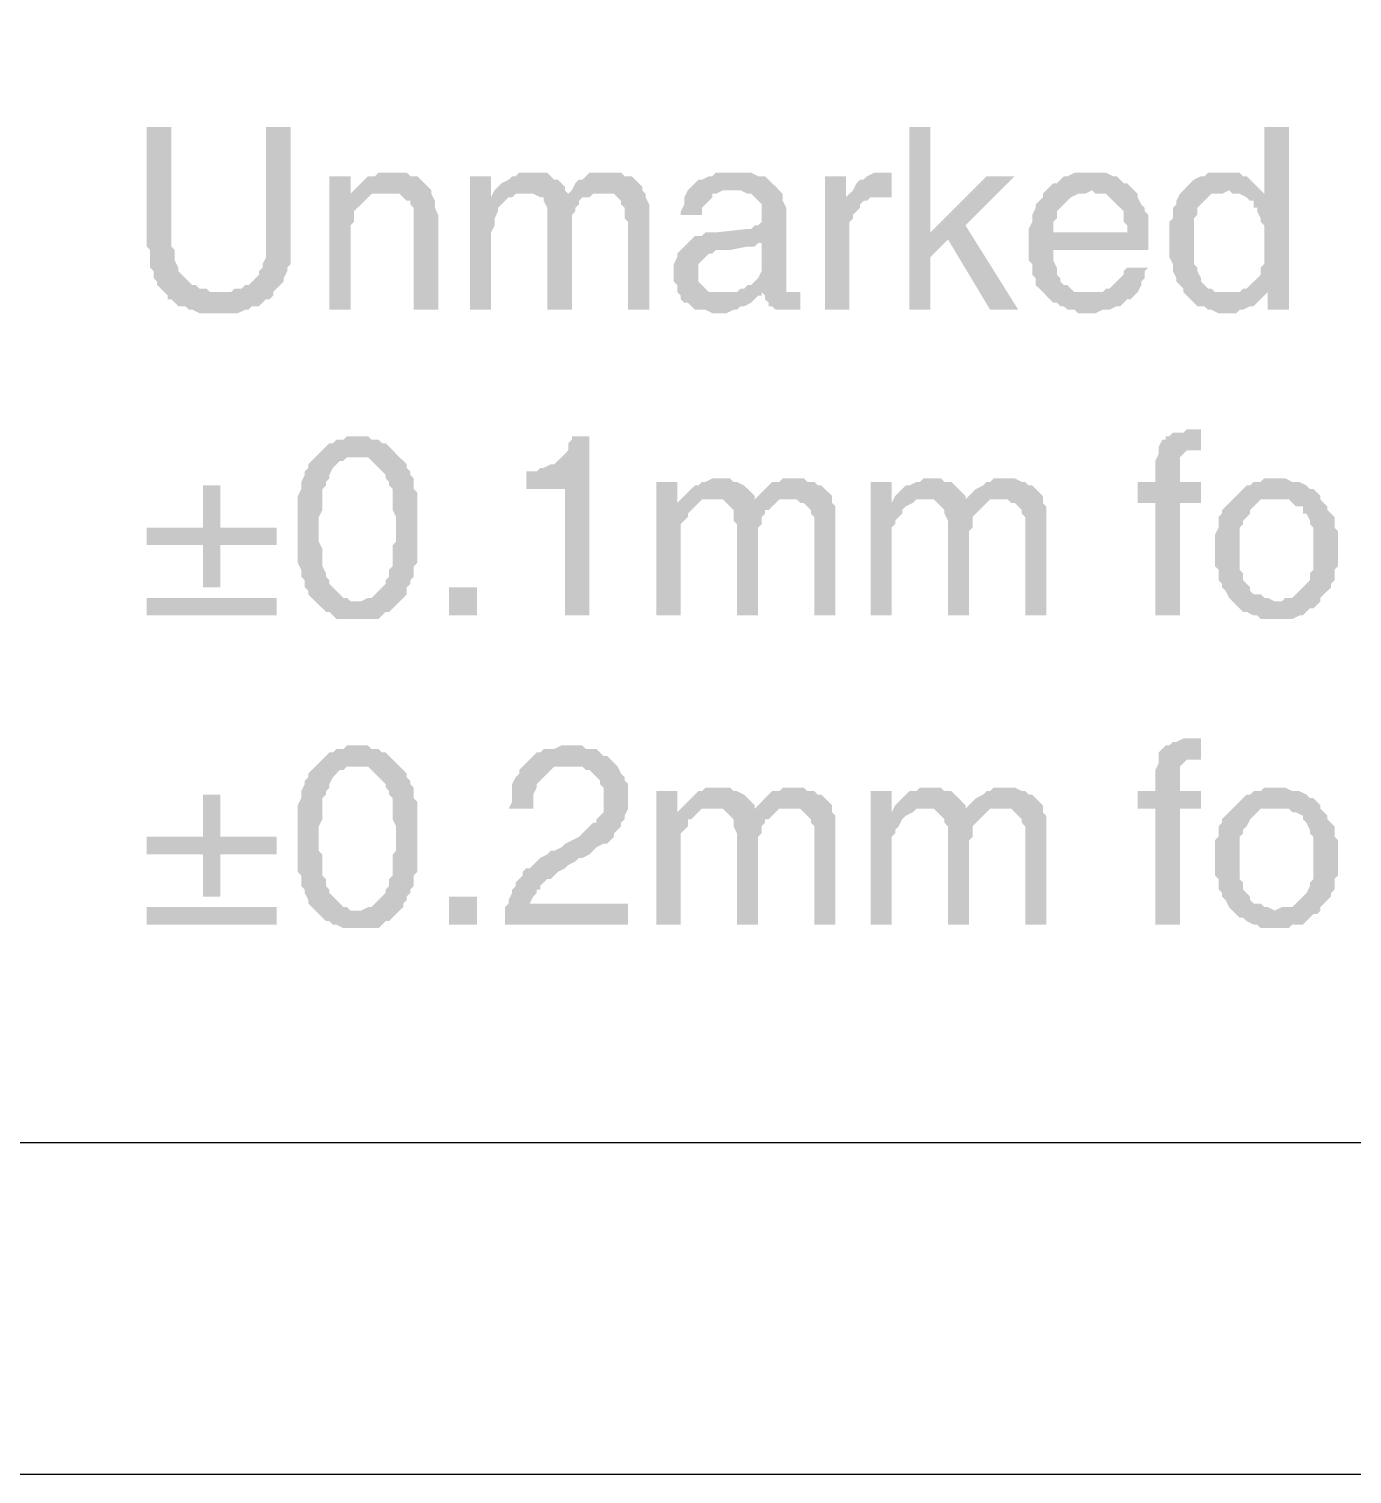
# Model space of a CAD drawing. Header units: inches. Extents: x 3613 to 8393, y -2205 to -794.
# Drawn here: x 4394.09 to 4411.09, y -1525.35 to -1506.79 of the extents above; entities that cross this region are included whole.
import ezdxf

# ---------------------------------------------------------------- set-up
doc = ezdxf.new("R2010")
doc.units = ezdxf.units.IN
doc.header["$MEASUREMENT"] = 0

msp = doc.modelspace()

# ---------------------------------------------------------------- hatches: boundary and pattern name
at = {"transparency": 33554559}
for points in [[(4395.921, -1508.052), (4395.605, -1508.052), (4395.605, -1509.587), (4395.65, -1509.632), (4395.65, -1509.858), (4395.695, -1509.903), (4395.695, -1509.993), (4395.74, -1510.038), (4395.74, -1510.083), (4395.786, -1510.128), (4395.831, -1510.173), (4396.553, -1510.173), (4396.417, -1510.173), (4396.372, -1510.128), (4396.282, -1510.128), (4396.237, -1510.083), (4396.192, -1510.083), (4396.147, -1510.038), (4396.101, -1509.993), (4396.101, -1509.993), (4396.056, -1509.948), (4396.011, -1509.903), (4396.011, -1509.858), (4395.966, -1509.767), (4395.966, -1509.632), (4395.921, -1509.587), (4395.921, -1509.496)], [(4397.455, -1508.052), (4397.139, -1508.052), (4397.139, -1509.722), (4397.094, -1509.812), (4397.094, -1509.858), (4397.049, -1509.903), (4397.049, -1509.948), (4397.004, -1509.993), (4396.959, -1510.038), (4396.914, -1510.083), (4396.869, -1510.083), (4396.824, -1510.128), (4396.733, -1510.128), (4396.688, -1510.173), (4395.831, -1510.173), (4395.876, -1510.219), (4395.876, -1510.264), (4395.921, -1510.264), (4395.966, -1510.309), (4396.011, -1510.354), (4396.101, -1510.354), (4396.147, -1510.399), (4396.192, -1510.399), (4396.282, -1510.444), (4396.778, -1510.444), (4396.869, -1510.399), (4396.914, -1510.399), (4396.959, -1510.354), (4397.049, -1510.354), (4397.094, -1510.309), (4397.139, -1510.264), (4397.185, -1510.264), (4397.23, -1510.219), (4397.23, -1510.173), (4397.275, -1510.128), (4397.32, -1510.083), (4397.365, -1510.038), (4397.365, -1509.993), (4397.41, -1509.903), (4397.41, -1509.858), (4397.455, -1509.812), (4397.455, -1509.542)], [(4405.669, -1508.052), (4405.399, -1508.052), (4405.399, -1510.399), (4405.669, -1510.399), (4405.669, -1509.722), (4405.895, -1509.496), (4405.669, -1509.406)], [(4410.273, -1508.052), (4409.957, -1508.052), (4409.957, -1508.91), (4409.731, -1508.955), (4409.776, -1509), (4409.822, -1509), (4409.822, -1509.09), (4409.867, -1509.09), (4409.867, -1509.135), (4409.912, -1509.226), (4409.912, -1509.271), (4409.957, -1509.316), (4409.957, -1509.812), (4409.912, -1509.858), (4409.912, -1509.948), (4409.867, -1509.993), (4409.822, -1510.038), (4409.822, -1510.038), (4409.776, -1510.083), (4409.731, -1510.128), (4409.686, -1510.128), (4410.002, -1510.173), (4410.002, -1510.399), (4410.273, -1510.399)], [(4398.223, -1508.684), (4397.952, -1508.684), (4397.952, -1510.399), (4398.223, -1510.399), (4398.223, -1509.451), (4398.223, -1509.316), (4398.268, -1509.271), (4398.268, -1509.135), (4398.313, -1509.09), (4398.358, -1509.045), (4398.358, -1509.045), (4398.403, -1509), (4398.448, -1508.955), (4398.223, -1508.91)], [(4398.719, -1508.639), (4398.584, -1508.639), (4398.539, -1508.684), (4398.448, -1508.684), (4398.403, -1508.729), (4398.358, -1508.774), (4398.313, -1508.819), (4398.268, -1508.865), (4398.223, -1508.91), (4398.448, -1508.955), (4398.493, -1508.91), (4398.674, -1508.91), (4399.261, -1508.865), (4399.216, -1508.819), (4399.17, -1508.774), (4399.17, -1508.774), (4399.125, -1508.729), (4399.08, -1508.684), (4398.99, -1508.684), (4398.945, -1508.639), (4398.809, -1508.639)], [(4400.028, -1508.684), (4399.757, -1508.684), (4399.757, -1510.399), (4400.028, -1510.399), (4400.028, -1509.406), (4400.073, -1509.316), (4400.073, -1509.226), (4400.118, -1509.135), (4400.118, -1509.09), (4400.163, -1509.045), (4400.208, -1509), (4400.254, -1508.955), (4400.299, -1508.955), (4400.028, -1508.955)], [(4400.524, -1508.639), (4400.389, -1508.639), (4400.344, -1508.684), (4400.299, -1508.684), (4400.254, -1508.729), (4400.163, -1508.774), (4400.118, -1508.819), (4400.073, -1508.865), (4400.028, -1508.955), (4400.299, -1508.955), (4400.344, -1508.91), (4400.479, -1508.91), (4400.976, -1508.865), (4400.976, -1508.819), (4400.931, -1508.774), (4400.885, -1508.729), (4400.84, -1508.729), (4400.795, -1508.684), (4400.75, -1508.639), (4400.615, -1508.639)], [(4401.472, -1508.639), (4401.292, -1508.639), (4401.246, -1508.684), (4401.201, -1508.729), (4401.156, -1508.729), (4401.111, -1508.774), (4401.066, -1508.865), (4401.021, -1508.91), (4400.57, -1508.91), (4400.66, -1508.955), (4400.705, -1508.955), (4400.705, -1509), (4400.75, -1509.09), (4400.75, -1510.399), (4401.066, -1510.399), (4401.066, -1509.406), (4401.066, -1509.181), (4401.111, -1509.135), (4401.111, -1509.09), (4401.156, -1509.045), (4401.156, -1509), (4401.201, -1508.955), (4401.292, -1508.955), (4401.337, -1508.91), (4401.472, -1508.91), (4401.969, -1508.865), (4401.969, -1508.819), (4401.923, -1508.774), (4401.923, -1508.774), (4401.878, -1508.729), (4401.833, -1508.684), (4401.743, -1508.684), (4401.698, -1508.639), (4401.562, -1508.639)], [(4403.187, -1508.639), (4402.916, -1508.639), (4402.871, -1508.684), (4402.826, -1508.684), (4402.736, -1508.729), (4402.691, -1508.729), (4402.646, -1508.774), (4402.646, -1508.774), (4402.6, -1508.819), (4402.555, -1508.865), (4402.51, -1508.955), (4402.51, -1509.045), (4402.465, -1509.135), (4402.465, -1509.181), (4402.736, -1509.181), (4402.736, -1509.09), (4402.781, -1509.045), (4402.826, -1509), (4402.871, -1508.955), (4402.871, -1508.91), (4402.916, -1508.91), (4403.007, -1508.865), (4403.729, -1508.865), (4403.684, -1508.819), (4403.638, -1508.774), (4403.593, -1508.729), (4403.548, -1508.684), (4403.458, -1508.684), (4403.368, -1508.639), (4403.232, -1508.639)], [(4404.586, -1508.684), (4404.315, -1508.684), (4404.315, -1510.399), (4404.631, -1510.399), (4404.631, -1509.271), (4404.677, -1509.226), (4404.677, -1509.181), (4404.722, -1509.135), (4404.767, -1509.09), (4404.767, -1509.045), (4404.812, -1509), (4404.857, -1509), (4404.586, -1508.955)], [(4405.083, -1508.639), (4404.947, -1508.639), (4404.857, -1508.684), (4404.812, -1508.729), (4404.767, -1508.729), (4404.722, -1508.774), (4404.677, -1508.865), (4404.677, -1508.865), (4404.631, -1508.91), (4405.128, -1508.955), (4405.173, -1508.955), (4405.173, -1508.639), (4405.128, -1508.639)], [(4406.753, -1508.684), (4406.392, -1508.684), (4405.669, -1509.406), (4405.895, -1509.496), (4406.437, -1510.399), (4406.798, -1510.399), (4406.121, -1509.316)], [(4407.746, -1508.639), (4407.52, -1508.639), (4407.43, -1508.684), (4407.384, -1508.684), (4407.339, -1508.729), (4407.294, -1508.774), (4407.249, -1508.774), (4407.204, -1508.819), (4407.159, -1508.865), (4407.746, -1508.865), (4407.791, -1508.91), (4407.926, -1508.91), (4407.971, -1508.955), (4408.016, -1509), (4408.061, -1509.045), (4408.061, -1509.045), (4408.107, -1509.09), (4408.152, -1509.135), (4408.152, -1509.271), (4408.197, -1509.316), (4408.197, -1509.406), (4406.933, -1509.406), (4406.933, -1509.767), (4406.978, -1509.812), (4406.978, -1509.948), (4407.023, -1509.993), (4407.023, -1510.083), (4407.069, -1510.128), (4407.114, -1510.173), (4407.159, -1510.219), (4407.159, -1510.219), (4407.204, -1510.264), (4407.249, -1510.309), (4407.294, -1510.309), (4407.339, -1510.354), (4407.384, -1510.354), (4407.43, -1510.399), (4407.52, -1510.399), (4407.565, -1510.444), (4407.791, -1510.444), (4407.881, -1510.399), (4407.971, -1510.399), (4408.061, -1510.354), (4408.107, -1510.354), (4408.152, -1510.309), (4408.197, -1510.264), (4408.242, -1510.264), (4408.287, -1510.219), (4407.746, -1510.173), (4407.52, -1510.173), (4407.475, -1510.128), (4407.43, -1510.083), (4407.384, -1510.083), (4407.339, -1510.038), (4407.339, -1509.993), (4407.294, -1509.948), (4407.294, -1509.858), (4407.249, -1509.767), (4407.249, -1509.632), (4408.468, -1509.632), (4408.468, -1509.181), (4408.423, -1509.135), (4408.423, -1509.09), (4408.377, -1509.045), (4408.332, -1508.955), (4408.332, -1508.91), (4408.287, -1508.865), (4408.242, -1508.819), (4408.197, -1508.774), (4408.152, -1508.774), (4408.107, -1508.729), (4408.061, -1508.684), (4408.016, -1508.684), (4407.926, -1508.639), (4407.791, -1508.639)], [(4409.461, -1508.639), (4409.235, -1508.639), (4409.19, -1508.684), (4409.145, -1508.684), (4409.054, -1508.729), (4409.009, -1508.774), (4408.964, -1508.819), (4408.919, -1508.865), (4409.506, -1508.865), (4409.551, -1508.91), (4409.641, -1508.91), (4409.731, -1508.955), (4409.957, -1508.91), (4409.957, -1508.91), (4409.912, -1508.865), (4409.867, -1508.819), (4409.822, -1508.774), (4409.776, -1508.729), (4409.731, -1508.684), (4409.686, -1508.684), (4409.641, -1508.639), (4409.506, -1508.639)], [(4399.261, -1508.865), (4398.674, -1508.91), (4398.854, -1508.91), (4398.9, -1508.955), (4398.945, -1509), (4398.99, -1509), (4398.99, -1509.045), (4399.035, -1509.09), (4399.035, -1510.399), (4399.351, -1510.399), (4399.351, -1509.181), (4399.306, -1509.09), (4399.306, -1509), (4399.261, -1508.91)], [(4401.969, -1508.865), (4401.472, -1508.91), (4401.608, -1508.91), (4401.653, -1508.955), (4401.698, -1509), (4401.698, -1509.045), (4401.743, -1509.09), (4401.743, -1509.226), (4401.788, -1509.271), (4401.788, -1510.399), (4402.059, -1510.399), (4402.059, -1509.181), (4402.059, -1509.045), (4402.014, -1508.955), (4402.014, -1508.91)], [(4403.729, -1508.865), (4403.142, -1508.865), (4403.232, -1508.865), (4403.323, -1508.91), (4403.368, -1508.91), (4403.413, -1508.955), (4403.458, -1509), (4403.503, -1509.045), (4403.503, -1509.271), (4403.458, -1509.316), (4403.413, -1509.316), (4403.368, -1509.361), (4403.323, -1509.361), (4402.916, -1509.406), (4402.781, -1509.406), (4402.736, -1509.451), (4402.646, -1509.451), (4402.6, -1509.496), (4403.503, -1509.542), (4403.503, -1509.812), (4403.503, -1509.903), (4403.458, -1509.993), (4403.413, -1510.038), (4403.368, -1510.083), (4403.323, -1510.083), (4403.277, -1510.128), (4403.232, -1510.128), (4403.187, -1510.173), (4402.962, -1510.173), (4402.465, -1510.219), (4402.465, -1510.264), (4402.51, -1510.309), (4402.555, -1510.309), (4402.6, -1510.354), (4402.646, -1510.399), (4402.781, -1510.399), (4402.871, -1510.444), (4403.052, -1510.444), (4403.142, -1510.399), (4403.187, -1510.399), (4403.232, -1510.354), (4403.277, -1510.354), (4403.368, -1510.309), (4403.413, -1510.264), (4403.458, -1510.219), (4403.503, -1510.219), (4403.503, -1510.173), (4403.819, -1510.173), (4403.819, -1509.09), (4403.774, -1509), (4403.774, -1508.91)], [(4404.631, -1508.91), (4404.586, -1508.955), (4404.857, -1509), (4404.902, -1508.955), (4405.128, -1508.955)], [(4407.159, -1508.865), (4407.114, -1508.91), (4407.114, -1508.955), (4407.069, -1509), (4407.023, -1509.045), (4407.023, -1509.09), (4406.978, -1509.181), (4406.978, -1509.271), (4406.933, -1509.361), (4406.933, -1509.406), (4407.249, -1509.406), (4407.249, -1509.271), (4407.294, -1509.226), (4407.294, -1509.135), (4407.339, -1509.09), (4407.384, -1509.045), (4407.384, -1509.045), (4407.43, -1509), (4407.475, -1508.955), (4407.565, -1508.91), (4407.655, -1508.91), (4407.746, -1508.865)], [(4408.919, -1508.865), (4408.874, -1508.91), (4408.829, -1509), (4408.829, -1509.045), (4408.784, -1509.09), (4408.784, -1509.226), (4408.738, -1509.271), (4408.738, -1509.722), (4408.784, -1509.812), (4408.784, -1509.903), (4408.829, -1509.993), (4408.829, -1510.038), (4408.874, -1510.083), (4408.919, -1510.128), (4408.919, -1510.173), (4408.964, -1510.219), (4409.009, -1510.264), (4409.054, -1510.309), (4409.099, -1510.354), (4409.19, -1510.354), (4409.235, -1510.399), (4409.28, -1510.399), (4409.37, -1510.444), (4409.596, -1510.444), (4409.641, -1510.399), (4409.686, -1510.399), (4409.776, -1510.354), (4409.822, -1510.354), (4409.867, -1510.309), (4409.912, -1510.264), (4409.957, -1510.219), (4409.506, -1510.173), (4409.325, -1510.173), (4409.28, -1510.128), (4409.235, -1510.128), (4409.19, -1510.083), (4409.145, -1510.038), (4409.145, -1509.993), (4409.099, -1509.903), (4409.099, -1509.858), (4409.054, -1509.812), (4409.054, -1509.226), (4409.099, -1509.181), (4409.099, -1509.09), (4409.145, -1509.045), (4409.145, -1509.045), (4409.19, -1509), (4409.235, -1508.955), (4409.28, -1508.91), (4409.415, -1508.91), (4409.506, -1508.865)], [(4402.6, -1509.496), (4402.555, -1509.542), (4402.51, -1509.587), (4402.51, -1509.587), (4402.465, -1509.632), (4402.42, -1509.677), (4402.42, -1509.722), (4402.375, -1509.812), (4402.375, -1509.948), (4402.375, -1510.038), (4402.42, -1510.083), (4402.42, -1510.173), (4402.465, -1510.219), (4402.962, -1510.173), (4402.826, -1510.173), (4402.781, -1510.128), (4402.736, -1510.083), (4402.691, -1510.038), (4402.691, -1509.812), (4402.736, -1509.767), (4402.781, -1509.722), (4402.826, -1509.677), (4402.871, -1509.677), (4402.916, -1509.632), (4403.097, -1509.632), (4403.323, -1509.587), (4403.413, -1509.587), (4403.458, -1509.542), (4403.503, -1509.542)], [(4408.468, -1509.858), (4408.197, -1509.858), (4408.152, -1509.903), (4408.152, -1509.948), (4408.107, -1509.993), (4408.061, -1510.038), (4408.016, -1510.083), (4407.971, -1510.128), (4407.926, -1510.128), (4407.881, -1510.173), (4407.746, -1510.173), (4408.287, -1510.219), (4408.332, -1510.173), (4408.377, -1510.083), (4408.377, -1510.038), (4408.423, -1509.993), (4408.423, -1509.903)], [(4403.819, -1510.173), (4403.503, -1510.173), (4403.548, -1510.219), (4403.909, -1510.173), (4403.909, -1510.173)], [(4404, -1510.173), (4403.909, -1510.173), (4403.548, -1510.219), (4403.548, -1510.264), (4403.593, -1510.309), (4403.593, -1510.354), (4403.638, -1510.354), (4403.684, -1510.399), (4404, -1510.399)], [(4409.686, -1510.128), (4409.641, -1510.173), (4409.506, -1510.173), (4409.957, -1510.219), (4410.002, -1510.173)], [(4398.313, -1512.024), (4398.178, -1512.024), (4398.132, -1512.069), (4398.042, -1512.069), (4397.997, -1512.114), (4397.952, -1512.114), (4397.907, -1512.159), (4397.862, -1512.204), (4397.816, -1512.25), (4397.771, -1512.295), (4398.448, -1512.295), (4398.493, -1512.34), (4398.539, -1512.385), (4398.584, -1512.43), (4398.629, -1512.475), (4398.674, -1512.52), (4398.674, -1512.565), (4398.719, -1512.611), (4398.719, -1512.656), (4398.764, -1512.701), (4398.764, -1512.972), (4398.809, -1513.062), (4398.809, -1513.378), (4398.764, -1513.423), (4398.764, -1513.694), (4398.719, -1513.739), (4398.719, -1513.829), (4398.674, -1513.874), (4398.674, -1513.919), (4398.674, -1513.919), (4398.629, -1513.965), (4398.584, -1514.01), (4398.539, -1514.055), (4398.493, -1514.1), (4398.448, -1514.1), (4398.358, -1514.145), (4397.771, -1514.145), (4397.816, -1514.19), (4397.862, -1514.235), (4397.907, -1514.28), (4397.952, -1514.28), (4397.997, -1514.326), (4398.042, -1514.371), (4398.584, -1514.371), (4398.629, -1514.326), (4398.674, -1514.28), (4398.719, -1514.28), (4398.764, -1514.235), (4398.809, -1514.19), (4398.854, -1514.145), (4398.9, -1514.1), (4398.9, -1514.1), (4398.945, -1514.055), (4398.945, -1513.965), (4398.99, -1513.919), (4398.99, -1513.874), (4399.035, -1513.829), (4399.035, -1513.694), (4399.08, -1513.649), (4399.08, -1513.197), (4399.08, -1512.746), (4399.035, -1512.701), (4399.035, -1512.565), (4398.99, -1512.52), (4398.99, -1512.475), (4398.945, -1512.43), (4398.945, -1512.385), (4398.9, -1512.34), (4398.9, -1512.34), (4398.854, -1512.295), (4398.809, -1512.25), (4398.764, -1512.204), (4398.719, -1512.159), (4398.674, -1512.114), (4398.629, -1512.114), (4398.584, -1512.069), (4398.493, -1512.069), (4398.448, -1512.024), (4398.358, -1512.024)], [(4401.292, -1512.024), (4401.066, -1512.024), (4401.066, -1512.069), (4401.021, -1512.114), (4401.021, -1512.204), (4400.976, -1512.25), (4400.931, -1512.295), (4400.885, -1512.34), (4400.84, -1512.385), (4400.795, -1512.385), (4400.705, -1512.43), (4400.66, -1512.43), (4400.615, -1512.475), (4400.479, -1512.475), (4400.479, -1512.701), (4400.976, -1512.701), (4400.976, -1514.326), (4401.292, -1514.326)], [(4409.009, -1511.934), (4408.964, -1511.934), (4408.919, -1511.979), (4408.784, -1511.979), (4408.738, -1512.024), (4408.693, -1512.024), (4408.693, -1512.069), (4408.648, -1512.069), (4408.603, -1512.159), (4408.603, -1512.204), (4409.145, -1512.204), (4409.145, -1511.934)], [(4408.603, -1512.204), (4408.603, -1512.25), (4408.558, -1512.34), (4408.558, -1512.611), (4408.332, -1512.611), (4408.332, -1512.881), (4408.558, -1512.881), (4408.558, -1514.326), (4408.874, -1514.326), (4408.874, -1512.881), (4409.145, -1512.881), (4409.145, -1512.611), (4408.874, -1512.611), (4408.874, -1512.295), (4408.919, -1512.25), (4408.919, -1512.25), (4408.964, -1512.204), (4409.054, -1512.204)], [(4397.771, -1512.295), (4397.726, -1512.34), (4397.726, -1512.34), (4397.681, -1512.385), (4397.681, -1512.43), (4397.636, -1512.475), (4397.636, -1512.52), (4397.591, -1512.611), (4397.591, -1512.701), (4397.546, -1512.791), (4397.546, -1513.649), (4397.591, -1513.739), (4397.591, -1513.829), (4397.636, -1513.874), (4397.636, -1513.965), (4397.681, -1514.01), (4397.681, -1514.055), (4397.726, -1514.1), (4397.771, -1514.145), (4398.313, -1514.145), (4398.223, -1514.145), (4398.178, -1514.1), (4398.132, -1514.1), (4398.087, -1514.055), (4398.042, -1514.01), (4397.997, -1513.965), (4397.952, -1513.919), (4397.952, -1513.874), (4397.907, -1513.829), (4397.907, -1513.784), (4397.862, -1513.694), (4397.862, -1513.468), (4397.816, -1513.378), (4397.816, -1513.062), (4397.862, -1512.972), (4397.862, -1512.701), (4397.907, -1512.656), (4397.907, -1512.611), (4397.952, -1512.565), (4397.952, -1512.52), (4397.952, -1512.52), (4397.997, -1512.43), (4398.042, -1512.385), (4398.087, -1512.34), (4398.132, -1512.34), (4398.178, -1512.295), (4398.313, -1512.295)], [(4396.553, -1512.656), (4396.327, -1512.656), (4396.327, -1513.197), (4395.605, -1513.197), (4395.605, -1513.423), (4396.327, -1513.423), (4396.327, -1513.965), (4396.553, -1513.965), (4396.553, -1513.423), (4397.275, -1513.423), (4397.275, -1513.197), (4396.553, -1513.197)], [(4402.42, -1512.611), (4402.149, -1512.611), (4402.149, -1514.326), (4402.465, -1514.326), (4402.465, -1513.152), (4402.51, -1513.107), (4402.555, -1513.062), (4402.555, -1513.017), (4402.6, -1512.972), (4402.646, -1512.926), (4402.691, -1512.881), (4402.42, -1512.881)], [(4402.962, -1512.565), (4402.871, -1512.565), (4402.781, -1512.611), (4402.736, -1512.611), (4402.691, -1512.656), (4402.646, -1512.656), (4402.6, -1512.701), (4402.555, -1512.746), (4402.51, -1512.791), (4402.42, -1512.881), (4402.691, -1512.881), (4402.736, -1512.836), (4402.871, -1512.836), (4403.413, -1512.791), (4403.368, -1512.746), (4403.323, -1512.701), (4403.323, -1512.701), (4403.277, -1512.656), (4403.187, -1512.611), (4403.142, -1512.611), (4403.097, -1512.565), (4403.007, -1512.565)], [(4403.909, -1512.565), (4403.774, -1512.565), (4403.729, -1512.611), (4403.638, -1512.611), (4403.593, -1512.656), (4403.548, -1512.701), (4403.503, -1512.746), (4403.458, -1512.791), (4403.413, -1512.836), (4403.007, -1512.836), (4403.052, -1512.881), (4403.097, -1512.926), (4403.097, -1512.926), (4403.142, -1512.972), (4403.142, -1513.107), (4403.187, -1513.152), (4403.187, -1514.326), (4403.458, -1514.326), (4403.458, -1513.197), (4403.503, -1513.152), (4403.503, -1513.062), (4403.548, -1513.017), (4403.548, -1512.972), (4403.593, -1512.972), (4403.638, -1512.926), (4403.684, -1512.881), (4403.729, -1512.836), (4403.864, -1512.836), (4404.406, -1512.791), (4404.361, -1512.746), (4404.315, -1512.701), (4404.315, -1512.701), (4404.27, -1512.656), (4404.225, -1512.656), (4404.18, -1512.611), (4404.09, -1512.611), (4404.045, -1512.565), (4403.954, -1512.565)], [(4405.173, -1512.611), (4404.902, -1512.611), (4404.902, -1514.326), (4405.173, -1514.326), (4405.173, -1513.197), (4405.218, -1513.152), (4405.218, -1513.107), (4405.263, -1513.062), (4405.308, -1513.017), (4405.308, -1512.972), (4405.354, -1512.926), (4405.444, -1512.881), (4405.173, -1512.881)], [(4405.669, -1512.565), (4405.579, -1512.565), (4405.534, -1512.611), (4405.489, -1512.611), (4405.399, -1512.656), (4405.354, -1512.656), (4405.308, -1512.701), (4405.263, -1512.746), (4405.218, -1512.791), (4405.173, -1512.881), (4405.444, -1512.881), (4405.489, -1512.836), (4405.624, -1512.836), (4406.121, -1512.791), (4406.076, -1512.746), (4406.031, -1512.701), (4406.031, -1512.701), (4405.985, -1512.656), (4405.94, -1512.611), (4405.85, -1512.611), (4405.805, -1512.565), (4405.76, -1512.565)], [(4406.617, -1512.565), (4406.482, -1512.565), (4406.437, -1512.611), (4406.392, -1512.611), (4406.346, -1512.656), (4406.256, -1512.701), (4406.211, -1512.746), (4406.166, -1512.791), (4406.121, -1512.836), (4405.715, -1512.836), (4405.76, -1512.881), (4405.805, -1512.926), (4405.805, -1512.926), (4405.85, -1512.972), (4405.85, -1513.017), (4405.895, -1513.107), (4405.895, -1514.326), (4406.166, -1514.326), (4406.166, -1513.242), (4406.211, -1513.197), (4406.211, -1513.062), (4406.256, -1513.017), (4406.301, -1512.972), (4406.301, -1512.972), (4406.346, -1512.926), (4406.392, -1512.881), (4406.437, -1512.836), (4406.572, -1512.836), (4407.114, -1512.791), (4407.069, -1512.746), (4407.023, -1512.701), (4407.023, -1512.701), (4406.978, -1512.656), (4406.933, -1512.656), (4406.888, -1512.611), (4406.843, -1512.611), (4406.753, -1512.565), (4406.707, -1512.565)], [(4410.092, -1512.565), (4409.957, -1512.565), (4409.912, -1512.611), (4409.822, -1512.611), (4409.776, -1512.656), (4409.731, -1512.656), (4409.686, -1512.701), (4409.641, -1512.746), (4409.596, -1512.791), (4409.551, -1512.836), (4409.551, -1512.836), (4409.506, -1512.881), (4409.461, -1512.926), (4409.415, -1512.972), (4409.415, -1513.017), (4409.37, -1513.062), (4409.37, -1513.197), (4409.325, -1513.288), (4409.325, -1513.468), (4409.325, -1513.694), (4409.37, -1513.739), (4409.37, -1513.874), (4409.415, -1513.919), (4409.415, -1513.965), (4409.461, -1514.01), (4409.506, -1514.1), (4409.551, -1514.145), (4410.092, -1514.145), (4410.002, -1514.1), (4409.957, -1514.1), (4409.912, -1514.055), (4409.822, -1514.055), (4409.776, -1514.01), (4409.776, -1513.965), (4409.731, -1513.919), (4409.686, -1513.874), (4409.686, -1513.784), (4409.641, -1513.739), (4409.641, -1513.197), (4409.686, -1513.152), (4409.686, -1513.107), (4409.731, -1513.062), (4409.776, -1513.017), (4409.776, -1512.972), (4409.822, -1512.926), (4409.867, -1512.881), (4409.912, -1512.836), (4410.092, -1512.836), (4410.679, -1512.791), (4410.634, -1512.746), (4410.589, -1512.701), (4410.544, -1512.701), (4410.499, -1512.656), (4410.408, -1512.611), (4410.318, -1512.611), (4410.228, -1512.565), (4410.183, -1512.565)], [(4404.406, -1512.791), (4403.864, -1512.836), (4403.954, -1512.836), (4404, -1512.881), (4404.045, -1512.881), (4404.09, -1512.926), (4404.135, -1512.972), (4404.135, -1513.017), (4404.18, -1513.062), (4404.18, -1514.326), (4404.451, -1514.326), (4404.451, -1512.926), (4404.406, -1512.881)], [(4407.114, -1512.791), (4406.572, -1512.836), (4406.662, -1512.836), (4406.707, -1512.881), (4406.753, -1512.881), (4406.798, -1512.926), (4406.843, -1512.972), (4406.843, -1513.017), (4406.888, -1513.062), (4406.888, -1514.326), (4407.159, -1514.326), (4407.159, -1512.926), (4407.114, -1512.881)], [(4410.679, -1512.791), (4410.092, -1512.836), (4410.273, -1512.836), (4410.318, -1512.881), (4410.363, -1512.926), (4410.453, -1512.926), (4410.453, -1513.017), (4410.499, -1513.017), (4410.544, -1513.107), (4410.544, -1513.152), (4410.589, -1513.197), (4410.589, -1513.739), (4410.544, -1513.784), (4410.544, -1513.874), (4410.499, -1513.919), (4410.453, -1513.965), (4410.453, -1513.965), (4410.408, -1514.01), (4410.363, -1514.055), (4410.318, -1514.1), (4410.228, -1514.1), (4410.183, -1514.145), (4409.551, -1514.145), (4409.596, -1514.19), (4409.641, -1514.235), (4409.686, -1514.28), (4409.731, -1514.28), (4409.822, -1514.326), (4409.867, -1514.326), (4409.912, -1514.371), (4410.318, -1514.371), (4410.408, -1514.326), (4410.453, -1514.326), (4410.499, -1514.28), (4410.544, -1514.235), (4410.589, -1514.235), (4410.634, -1514.19), (4410.679, -1514.145), (4410.679, -1514.1), (4410.724, -1514.055), (4410.769, -1514.01), (4410.815, -1513.965), (4410.815, -1513.919), (4410.86, -1513.874), (4410.86, -1513.739), (4410.905, -1513.694), (4410.905, -1513.468), (4410.905, -1513.242), (4410.86, -1513.197), (4410.86, -1513.062), (4410.815, -1513.017), (4410.769, -1512.972), (4410.769, -1512.926), (4410.724, -1512.881), (4410.679, -1512.836)], [(4397.275, -1514.326), (4397.275, -1514.1), (4395.605, -1514.1), (4395.605, -1514.326)], [(4399.847, -1514.326), (4399.847, -1513.965), (4399.486, -1513.965), (4399.486, -1514.326)], [(4398.313, -1515.995), (4398.178, -1515.995), (4398.132, -1516.041), (4398.042, -1516.041), (4397.997, -1516.086), (4397.952, -1516.086), (4397.907, -1516.131), (4397.862, -1516.176), (4397.816, -1516.221), (4397.771, -1516.266), (4398.448, -1516.266), (4398.493, -1516.311), (4398.539, -1516.357), (4398.584, -1516.402), (4398.629, -1516.447), (4398.674, -1516.492), (4398.674, -1516.537), (4398.719, -1516.582), (4398.719, -1516.627), (4398.764, -1516.672), (4398.764, -1516.943), (4398.809, -1517.034), (4398.809, -1517.349), (4398.764, -1517.395), (4398.764, -1517.665), (4398.719, -1517.711), (4398.719, -1517.801), (4398.674, -1517.846), (4398.674, -1517.891), (4398.674, -1517.891), (4398.629, -1517.936), (4398.584, -1517.981), (4398.539, -1518.026), (4398.493, -1518.072), (4398.448, -1518.072), (4398.358, -1518.117), (4397.771, -1518.117), (4397.816, -1518.162), (4397.862, -1518.207), (4397.907, -1518.252), (4397.952, -1518.252), (4397.997, -1518.297), (4398.042, -1518.297), (4398.132, -1518.342), (4398.584, -1518.342), (4398.629, -1518.297), (4398.674, -1518.252), (4398.719, -1518.252), (4398.764, -1518.207), (4398.809, -1518.162), (4398.854, -1518.117), (4398.9, -1518.072), (4398.9, -1518.026), (4398.945, -1517.981), (4398.945, -1517.936), (4398.99, -1517.891), (4398.99, -1517.846), (4399.035, -1517.801), (4399.035, -1517.665), (4399.08, -1517.62), (4399.08, -1517.169), (4399.08, -1516.718), (4399.035, -1516.672), (4399.035, -1516.537), (4398.99, -1516.492), (4398.99, -1516.447), (4398.945, -1516.402), (4398.945, -1516.357), (4398.9, -1516.311), (4398.9, -1516.311), (4398.854, -1516.266), (4398.809, -1516.221), (4398.764, -1516.176), (4398.719, -1516.131), (4398.674, -1516.086), (4398.629, -1516.086), (4398.584, -1516.041), (4398.493, -1516.041), (4398.448, -1515.995), (4398.358, -1515.995)], [(4401.066, -1515.995), (4400.931, -1515.995), (4400.84, -1516.041), (4400.705, -1516.041), (4400.66, -1516.086), (4400.615, -1516.086), (4400.57, -1516.131), (4400.524, -1516.176), (4400.479, -1516.221), (4400.479, -1516.221), (4400.434, -1516.266), (4400.389, -1516.311), (4400.389, -1516.357), (4400.344, -1516.402), (4400.299, -1516.492), (4400.299, -1516.718), (4400.254, -1516.808), (4400.57, -1516.808), (4400.57, -1516.627), (4400.615, -1516.537), (4400.615, -1516.492), (4400.66, -1516.447), (4400.705, -1516.402), (4400.75, -1516.357), (4400.795, -1516.311), (4400.84, -1516.266), (4401.021, -1516.266), (4401.608, -1516.221), (4401.562, -1516.176), (4401.517, -1516.131), (4401.472, -1516.131), (4401.427, -1516.086), (4401.382, -1516.041), (4401.246, -1516.041), (4401.201, -1515.995), (4401.111, -1515.995)], [(4409.009, -1515.905), (4408.919, -1515.905), (4408.829, -1515.95), (4408.784, -1515.95), (4408.738, -1515.995), (4408.693, -1515.995), (4408.648, -1516.041), (4408.603, -1516.086), (4408.603, -1516.176), (4409.145, -1516.176), (4409.145, -1515.905)], [(4408.603, -1516.176), (4408.603, -1516.221), (4408.558, -1516.311), (4408.558, -1516.582), (4408.332, -1516.582), (4408.332, -1516.808), (4408.558, -1516.808), (4408.558, -1518.297), (4408.874, -1518.297), (4408.874, -1516.808), (4409.145, -1516.808), (4409.145, -1516.582), (4408.874, -1516.582), (4408.874, -1516.266), (4408.919, -1516.221), (4408.919, -1516.221), (4408.964, -1516.176), (4409.054, -1516.176)], [(4397.771, -1516.266), (4397.726, -1516.311), (4397.726, -1516.311), (4397.681, -1516.357), (4397.681, -1516.402), (4397.636, -1516.447), (4397.636, -1516.492), (4397.591, -1516.582), (4397.591, -1516.672), (4397.546, -1516.763), (4397.546, -1517.62), (4397.591, -1517.665), (4397.591, -1517.801), (4397.636, -1517.846), (4397.636, -1517.891), (4397.681, -1517.981), (4397.681, -1518.026), (4397.726, -1518.072), (4397.771, -1518.117), (4398.313, -1518.117), (4398.223, -1518.117), (4398.178, -1518.072), (4398.132, -1518.072), (4398.087, -1518.026), (4398.042, -1517.981), (4397.997, -1517.936), (4397.952, -1517.891), (4397.952, -1517.846), (4397.907, -1517.801), (4397.907, -1517.711), (4397.862, -1517.665), (4397.862, -1517.395), (4397.816, -1517.349), (4397.816, -1517.034), (4397.862, -1516.943), (4397.862, -1516.672), (4397.907, -1516.627), (4397.907, -1516.582), (4397.952, -1516.537), (4397.952, -1516.492), (4397.952, -1516.492), (4397.997, -1516.402), (4398.042, -1516.357), (4398.087, -1516.311), (4398.132, -1516.311), (4398.178, -1516.266), (4398.313, -1516.266)], [(4401.608, -1516.221), (4401.021, -1516.266), (4401.201, -1516.266), (4401.246, -1516.311), (4401.292, -1516.311), (4401.337, -1516.357), (4401.382, -1516.402), (4401.427, -1516.447), (4401.427, -1516.492), (4401.472, -1516.537), (4401.472, -1516.853), (4401.427, -1516.898), (4401.382, -1516.943), (4401.382, -1516.988), (4401.337, -1516.988), (4401.292, -1517.034), (4401.246, -1517.079), (4401.201, -1517.124), (4401.156, -1517.169), (4401.066, -1517.214), (4401.066, -1517.214), (4400.976, -1517.259), (4400.931, -1517.304), (4400.84, -1517.349), (4400.795, -1517.349), (4400.75, -1517.395), (4400.66, -1517.44), (4400.615, -1517.485), (4400.57, -1517.53), (4400.524, -1517.575), (4400.479, -1517.575), (4400.434, -1517.62), (4400.434, -1517.665), (4400.389, -1517.711), (4400.344, -1517.756), (4400.344, -1517.801), (4400.299, -1517.846), (4400.299, -1517.891), (4400.254, -1517.981), (4400.254, -1518.026), (4400.208, -1518.072), (4400.208, -1518.297), (4401.788, -1518.297), (4401.788, -1518.026), (4400.524, -1518.026), (4400.57, -1517.936), (4400.615, -1517.891), (4400.615, -1517.846), (4400.66, -1517.846), (4400.66, -1517.801), (4400.705, -1517.756), (4400.75, -1517.711), (4400.795, -1517.711), (4400.84, -1517.665), (4400.885, -1517.62), (4400.976, -1517.575), (4401.021, -1517.53), (4401.111, -1517.485), (4401.156, -1517.44), (4401.201, -1517.44), (4401.292, -1517.395), (4401.337, -1517.349), (4401.382, -1517.304), (4401.472, -1517.259), (4401.517, -1517.259), (4401.562, -1517.214), (4401.608, -1517.169), (4401.608, -1517.124), (4401.653, -1517.079), (4401.698, -1517.034), (4401.698, -1516.988), (4401.743, -1516.943), (4401.743, -1516.898), (4401.788, -1516.808), (4401.788, -1516.492), (4401.743, -1516.447), (4401.743, -1516.402), (4401.698, -1516.357), (4401.653, -1516.266)], [(4402.962, -1516.537), (4402.781, -1516.537), (4402.736, -1516.582), (4402.691, -1516.582), (4402.646, -1516.627), (4402.6, -1516.672), (4402.555, -1516.718), (4402.51, -1516.763), (4402.42, -1516.853), (4402.691, -1516.853), (4402.736, -1516.808), (4402.871, -1516.808), (4403.413, -1516.763), (4403.368, -1516.718), (4403.323, -1516.672), (4403.323, -1516.672), (4403.277, -1516.627), (4403.187, -1516.582), (4403.142, -1516.582), (4403.097, -1516.537), (4403.007, -1516.537)], [(4403.909, -1516.537), (4403.774, -1516.537), (4403.729, -1516.582), (4403.638, -1516.582), (4403.593, -1516.627), (4403.548, -1516.672), (4403.503, -1516.718), (4403.458, -1516.763), (4403.413, -1516.808), (4403.007, -1516.808), (4403.052, -1516.853), (4403.097, -1516.898), (4403.097, -1516.898), (4403.142, -1516.943), (4403.142, -1517.034), (4403.187, -1517.124), (4403.187, -1518.297), (4403.458, -1518.297), (4403.458, -1517.169), (4403.503, -1517.124), (4403.503, -1517.034), (4403.548, -1516.988), (4403.548, -1516.943), (4403.593, -1516.943), (4403.638, -1516.898), (4403.684, -1516.853), (4403.729, -1516.808), (4403.864, -1516.808), (4404.406, -1516.763), (4404.361, -1516.718), (4404.315, -1516.672), (4404.315, -1516.672), (4404.27, -1516.627), (4404.225, -1516.627), (4404.18, -1516.582), (4404.09, -1516.582), (4404.045, -1516.537), (4403.954, -1516.537)], [(4405.669, -1516.537), (4405.534, -1516.537), (4405.489, -1516.582), (4405.399, -1516.582), (4405.354, -1516.627), (4405.308, -1516.672), (4405.263, -1516.718), (4405.218, -1516.763), (4405.173, -1516.853), (4405.444, -1516.853), (4405.489, -1516.808), (4405.624, -1516.808), (4406.121, -1516.763), (4406.076, -1516.718), (4406.031, -1516.672), (4406.031, -1516.672), (4405.985, -1516.627), (4405.94, -1516.582), (4405.85, -1516.582), (4405.805, -1516.537), (4405.76, -1516.537)], [(4406.617, -1516.537), (4406.482, -1516.537), (4406.437, -1516.582), (4406.392, -1516.582), (4406.346, -1516.627), (4406.256, -1516.672), (4406.211, -1516.718), (4406.166, -1516.763), (4406.121, -1516.808), (4405.715, -1516.808), (4405.76, -1516.853), (4405.805, -1516.898), (4405.805, -1516.898), (4405.85, -1516.943), (4405.85, -1516.988), (4405.895, -1517.034), (4405.895, -1518.297), (4406.166, -1518.297), (4406.166, -1517.214), (4406.211, -1517.169), (4406.211, -1517.034), (4406.256, -1516.988), (4406.301, -1516.943), (4406.301, -1516.943), (4406.346, -1516.898), (4406.392, -1516.853), (4406.437, -1516.808), (4406.572, -1516.808), (4407.114, -1516.763), (4407.069, -1516.718), (4407.023, -1516.672), (4407.023, -1516.672), (4406.978, -1516.627), (4406.933, -1516.627), (4406.888, -1516.582), (4406.843, -1516.582), (4406.753, -1516.537), (4406.707, -1516.537)], [(4410.092, -1516.537), (4409.957, -1516.537), (4409.912, -1516.582), (4409.822, -1516.582), (4409.776, -1516.627), (4409.731, -1516.627), (4409.686, -1516.672), (4409.641, -1516.718), (4409.596, -1516.763), (4409.551, -1516.808), (4409.551, -1516.808), (4409.506, -1516.853), (4409.461, -1516.898), (4409.415, -1516.943), (4409.415, -1516.988), (4409.37, -1517.034), (4409.37, -1517.169), (4409.325, -1517.214), (4409.325, -1517.44), (4409.325, -1517.665), (4409.37, -1517.711), (4409.37, -1517.846), (4409.415, -1517.891), (4409.415, -1517.936), (4409.461, -1517.981), (4409.506, -1518.072), (4409.551, -1518.117), (4410.092, -1518.117), (4410.002, -1518.072), (4409.957, -1518.072), (4409.912, -1518.026), (4409.822, -1518.026), (4409.776, -1517.981), (4409.776, -1517.936), (4409.731, -1517.891), (4409.686, -1517.846), (4409.686, -1517.756), (4409.641, -1517.711), (4409.641, -1517.169), (4409.686, -1517.124), (4409.686, -1517.079), (4409.731, -1517.034), (4409.776, -1516.943), (4409.776, -1516.943), (4409.822, -1516.898), (4409.867, -1516.853), (4409.912, -1516.808), (4410.092, -1516.808), (4410.679, -1516.763), (4410.634, -1516.718), (4410.589, -1516.672), (4410.544, -1516.672), (4410.499, -1516.627), (4410.408, -1516.582), (4410.318, -1516.582), (4410.228, -1516.537), (4410.183, -1516.537)], [(4396.553, -1516.627), (4396.327, -1516.627), (4396.327, -1517.169), (4395.605, -1517.169), (4395.605, -1517.395), (4396.327, -1517.395), (4396.327, -1517.936), (4396.553, -1517.936), (4396.553, -1517.395), (4397.275, -1517.395), (4397.275, -1517.169), (4396.553, -1517.169)], [(4402.42, -1516.582), (4402.149, -1516.582), (4402.149, -1518.297), (4402.465, -1518.297), (4402.465, -1517.124), (4402.51, -1517.079), (4402.555, -1517.034), (4402.555, -1516.943), (4402.6, -1516.943), (4402.646, -1516.898), (4402.691, -1516.853), (4402.42, -1516.853)], [(4405.173, -1516.582), (4404.902, -1516.582), (4404.902, -1518.297), (4405.173, -1518.297), (4405.173, -1517.169), (4405.218, -1517.124), (4405.218, -1517.079), (4405.263, -1517.034), (4405.308, -1516.943), (4405.308, -1516.943), (4405.354, -1516.898), (4405.444, -1516.853), (4405.173, -1516.853)], [(4404.406, -1516.763), (4403.864, -1516.808), (4404, -1516.808), (4404.045, -1516.853), (4404.09, -1516.898), (4404.135, -1516.943), (4404.135, -1516.988), (4404.18, -1517.034), (4404.18, -1518.297), (4404.451, -1518.297), (4404.451, -1517.079), (4404.451, -1516.898), (4404.406, -1516.853)], [(4407.114, -1516.763), (4406.572, -1516.808), (4406.707, -1516.808), (4406.753, -1516.853), (4406.798, -1516.898), (4406.843, -1516.943), (4406.843, -1516.988), (4406.888, -1517.034), (4406.888, -1518.297), (4407.159, -1518.297), (4407.159, -1517.079), (4407.159, -1516.898), (4407.114, -1516.853)], [(4410.679, -1516.763), (4410.092, -1516.808), (4410.273, -1516.808), (4410.318, -1516.853), (4410.363, -1516.853), (4410.453, -1516.898), (4410.453, -1516.943), (4410.499, -1516.988), (4410.544, -1517.079), (4410.544, -1517.124), (4410.589, -1517.169), (4410.589, -1517.711), (4410.544, -1517.756), (4410.544, -1517.801), (4410.499, -1517.891), (4410.453, -1517.936), (4410.453, -1517.936), (4410.408, -1517.981), (4410.363, -1518.026), (4410.318, -1518.072), (4410.183, -1518.072), (4410.092, -1518.117), (4409.551, -1518.117), (4409.596, -1518.162), (4409.641, -1518.207), (4409.686, -1518.207), (4409.731, -1518.252), (4409.822, -1518.297), (4409.867, -1518.297), (4409.912, -1518.342), (4410.273, -1518.342), (4410.318, -1518.297), (4410.453, -1518.297), (4410.499, -1518.252), (4410.544, -1518.207), (4410.589, -1518.162), (4410.634, -1518.162), (4410.679, -1518.117), (4410.679, -1518.072), (4410.724, -1518.026), (4410.769, -1517.981), (4410.815, -1517.936), (4410.815, -1517.891), (4410.86, -1517.846), (4410.86, -1517.711), (4410.905, -1517.665), (4410.905, -1517.44), (4410.905, -1517.214), (4410.86, -1517.169), (4410.86, -1517.034), (4410.815, -1516.988), (4410.769, -1516.943), (4410.769, -1516.898), (4410.724, -1516.853), (4410.679, -1516.808)], [(4399.847, -1518.297), (4399.847, -1517.936), (4399.486, -1517.936), (4399.486, -1518.297)], [(4397.275, -1518.297), (4397.275, -1518.072), (4395.605, -1518.072), (4395.605, -1518.297)]]:
    msp.add_hatch(color=256, dxfattribs=at).paths.add_polyline_path(points)

# ---------------------------------------------------------------- linework, layer by layer
msp.add_line((4083.633, -1521.095), (4492.889, -1521.095))
msp.add_lwpolyline([(4496.927, -1525.354), (4496.927, -1228.354), (4076.927, -1228.354), (4076.927, -1525.354)], close=True)
for points in [[(4400.976, -1508.865), (4400.479, -1508.91), (4401.021, -1508.91)], [(4403.413, -1512.791), (4402.871, -1512.836), (4403.413, -1512.836)], [(4406.121, -1512.791), (4405.624, -1512.836), (4406.121, -1512.836)], [(4403.413, -1516.763), (4402.871, -1516.808), (4403.413, -1516.808)], [(4406.121, -1516.763), (4405.624, -1516.808), (4406.121, -1516.808)]]:
    msp.add_solid(points, dxfattribs=at)

doc.saveas('drawing.dxf')
